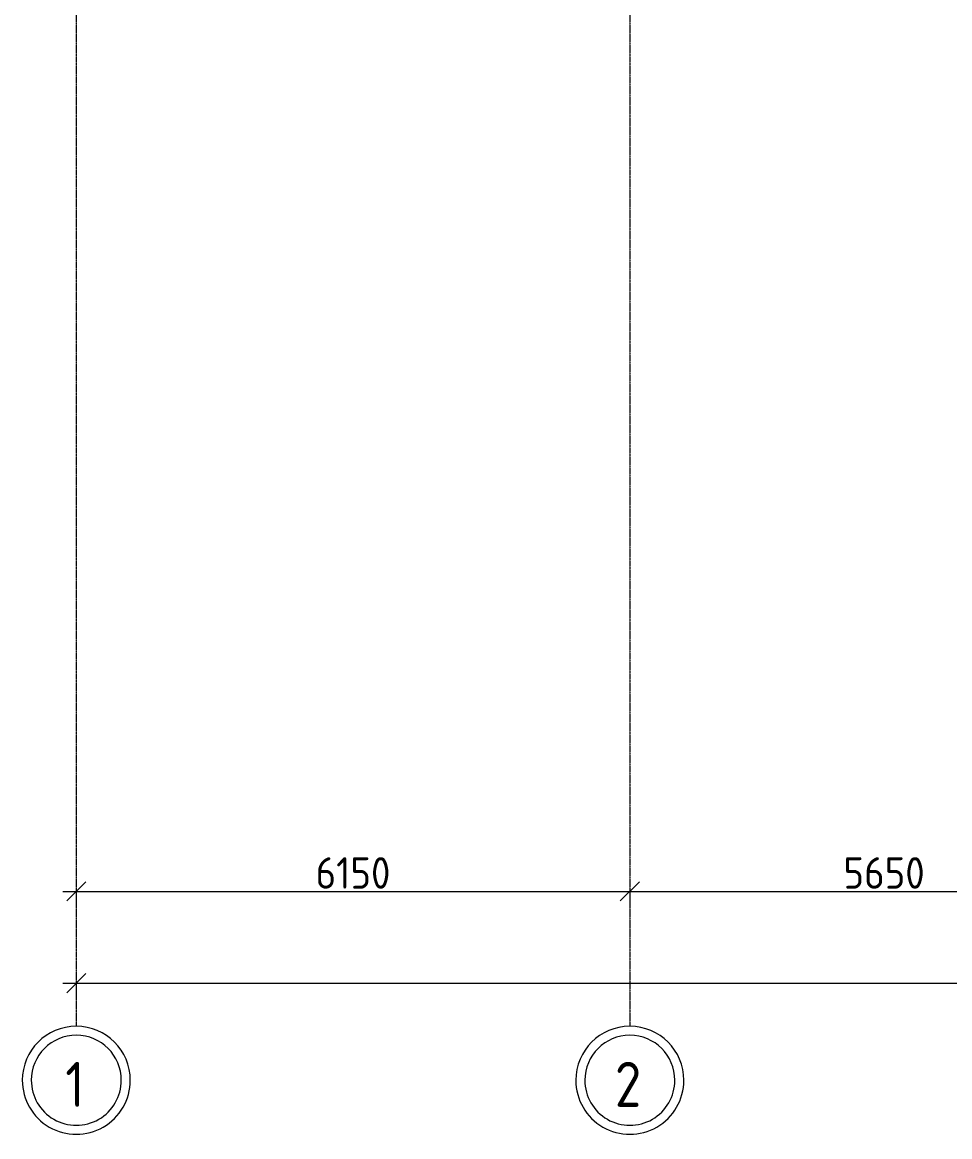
# Model space of a CAD drawing. Header units: millimetres. Extents: x -695119 to 412940, y -249585 to 622758.
# Drawn here: x -143116 to -132812, y 504638 to 517014 of the extents above; entities that cross this region are included whole.
import ezdxf

# ---------------------------------------------------------------- set-up
doc = ezdxf.new("R2010")
doc.units = ezdxf.units.MM
doc.linetypes.add('ADSK_Линия сетки', pattern=[25, 20, -2.5, 0, -2.5])
doc.layers.add('Оси', color=252, linetype='Continuous', lineweight=9)
doc.layers.add('Размеры', color=7, linetype='Continuous', lineweight=9)
doc.styles.add('GOST Common_1', font='', dxfattribs={"height": 250})
doc.styles.add('ISOCPEUR', font='isocpeur.ttf', dxfattribs={"width": 0.9, "height": 350})
doc.styles.get('GOST Common_1').set_extended_font_data('GOST type B')
doc.dimstyles.new('ADSK_Основной_3_5_мм', dxfattribs={"dimscale": 304.8, "dimtxt": 348.593412, "dimasz": 0.695866, "dimexe": 0.492126, "dimexo": 0.492126, "dimgap": 0.098425, "dimtad": 1, "dimdec": 0, "dimdsep": 46, "dimtxsty": 'ISOCPEUR', "dimblk1": 'OBLIQUE', "dimblk2": 'OBLIQUE', "dimsah": 1, "dimcen": 0.09, "dimdle": 0.492126, "dimazin": 0, "dimtfac": 1, "dimtdec": 4, "dimtix": 1, "dimtmove": 0, "dimatfit": 3, "dimfxl": 1, "dimtvp": 1, "dimtolj": 1, "dimtzin": 0, "dimlwd": 18, "dimlwe": 18, "dimarcsym": 2})

# ---------------------------------------------------------------- blocks, each defined once
blk = doc.blocks.new('Ось сетки - Круг_Ø12 мм 2-461932-План 1 этажа смеж')
at = {"layer": 'Оси', "lineweight": 20}
for radius, start, end in [(6, 360, 180), (5, 360, 180), (6, 180, 360), (5, 180, 360)]:
    blk.add_arc((0, 0), radius, start, end, dxfattribs=at)
blk = doc.blocks.new('_Oblique')
at = {"color": 0, "linetype": 'ByBlock', "lineweight": -2}
blk.add_line((-0.5, -0.5), (0.5, 0.5), dxfattribs=at)
blk = doc.blocks.new('*D506')
at = {"layer": 'Defpoints', "color": 0, "transparency": 16777216}
for p in [(-142516, 506443), (-74916, 506443), (-74916, 506343)]:
    blk.add_point(p, dxfattribs=at)
at = {"layer": 'Размеры', "color": 0, "lineweight": 18, "transparency": 16777216}
for p, q in [((-142666, 506343), (-74766, 506343)), ((-142516, 506293), (-142516, 506193)), ((-74916, 506293), (-74916, 506193))]:
    blk.add_line(p, q, dxfattribs=at)
at = {"layer": 'Размеры', "color": 0, "lineweight": 18, "transparency": 16777216, "xscale": 212.1, "yscale": 212.1, "zscale": 212.1, "rotation": 180}
blk.add_blockref('_Oblique', (-142516, 506343), dxfattribs=at)
at = {"layer": 'Размеры', "color": 0, "lineweight": 18, "transparency": 16777216, "xscale": 212.1, "yscale": 212.1, "zscale": 212.1}
blk.add_blockref('_Oblique', (-74916, 506343), dxfattribs=at)
at = {"layer": 'Размеры', "color": 0, "lineweight": 20, "transparency": 16777216, "insert": (-108716, 506548), "char_height": 350, "width": 1324.48, "attachment_point": 5, "style": 'ISOCPEUR'}
blk.add_mtext('\\A1;67600', dxfattribs=at)
blk = doc.blocks.new('*D507')
at = {"layer": 'Defpoints', "color": 0, "transparency": 16777216}
for p in [(-142516, 507462), (-136366, 507462), (-136366, 507362)]:
    blk.add_point(p, dxfattribs=at)
at = {"layer": 'Размеры', "color": 0, "lineweight": 18, "transparency": 16777216}
for p, q in [((-142666, 507362), (-136216, 507362)), ((-142516, 507312), (-142516, 507212)), ((-136366, 507312), (-136366, 507212))]:
    blk.add_line(p, q, dxfattribs=at)
at = {"layer": 'Размеры', "color": 0, "lineweight": 18, "transparency": 16777216, "xscale": 212.1, "yscale": 212.1, "zscale": 212.1, "rotation": 180}
blk.add_blockref('_Oblique', (-142516, 507362), dxfattribs=at)
at = {"layer": 'Размеры', "color": 0, "lineweight": 18, "transparency": 16777216, "xscale": 212.1, "yscale": 212.1, "zscale": 212.1}
blk.add_blockref('_Oblique', (-136366, 507362), dxfattribs=at)
at = {"layer": 'Размеры', "color": 0, "lineweight": 20, "transparency": 16777216, "insert": (-139441, 507567), "char_height": 350, "width": 980.83, "attachment_point": 5, "style": 'ISOCPEUR'}
blk.add_mtext('\\A1;6150', dxfattribs=at)
blk = doc.blocks.new('*D508')
at = {"layer": 'Defpoints', "color": 0, "transparency": 16777216}
for p in [(-136366, 507462), (-130716, 507462), (-130716, 507362)]:
    blk.add_point(p, dxfattribs=at)
at = {"layer": 'Размеры', "color": 0, "lineweight": 18, "transparency": 16777216}
for p, q in [((-136516, 507362), (-130566, 507362)), ((-136366, 507312), (-136366, 507212)), ((-130716, 507312), (-130716, 507212))]:
    blk.add_line(p, q, dxfattribs=at)
at = {"layer": 'Размеры', "color": 0, "lineweight": 18, "transparency": 16777216, "xscale": 212.1, "yscale": 212.1, "zscale": 212.1, "rotation": 180}
blk.add_blockref('_Oblique', (-136366, 507362), dxfattribs=at)
at = {"layer": 'Размеры', "color": 0, "lineweight": 18, "transparency": 16777216, "xscale": 212.1, "yscale": 212.1, "zscale": 212.1}
blk.add_blockref('_Oblique', (-130716, 507362), dxfattribs=at)
at = {"layer": 'Размеры', "color": 0, "lineweight": 20, "transparency": 16777216, "insert": (-133541, 507567), "char_height": 350, "width": 1059.58, "attachment_point": 5, "style": 'ISOCPEUR'}
blk.add_mtext('\\A1;5650', dxfattribs=at)

msp = doc.modelspace()

# ---------------------------------------------------------------- linework, layer by layer
at = {"layer": 'Оси', "linetype": 'ADSK_Линия сетки'}
for p, q in [((-142515.535, 535260.058), (-142515.535, 505864.372)), ((-136365.535, 535260.058), (-136365.535, 505864.372))]:
    msp.add_line(p, q, dxfattribs=at)

# ---------------------------------------------------------------- block references
at = {"layer": 'Оси', "lineweight": 20, "xscale": 99.99999999999993, "yscale": 99.99999999999993, "zscale": 99.99999999999993, "rotation": 180}
for p in [(-142515.535, 505264.372), (-136365.535, 505264.372)]:
    msp.add_blockref('Ось сетки - Круг_Ø12 мм 2-461932-План 1 этажа смеж', p, dxfattribs=at)

# ---------------------------------------------------------------- texts
at = {"layer": 'Оси', "char_height": 500, "attachment_point": 1, "style": 'GOST Common_1'}
for s, insert, width in [('\\fGOST Common|b0|i0|c204|p34|;\\W.9;1', (-142637.105, 505468.985), 281.39231), ('\\fGOST Common|b0|i0|c204|p34|;\\W.9;2', (-136531.655, 505468.985), 389.62012)]:
    msp.add_mtext(s, dxfattribs=dict(at, insert=insert, width=width))

# ---------------------------------------------------------------- dimensions: what is measured, and where the dimension line sits
at = {"layer": 'Размеры', "lineweight": 20}
for base, p1, p2, override, picture, middle in [((-136365.535, 507361.716), (-142515.535, 507461.701), (-136365.535, 507461.701), {"dimpost": '<>', "dimfxl": 6150}, '*D507', (-139440.535, 507566.716)), ((-130715.535, 507361.716), (-136365.535, 507461.701), (-130715.535, 507461.701), {"dimpost": '<>', "dimfxl": 5650}, '*D508', (-133540.535, 507566.716)), ((-74915.535, 506343.474), (-142515.535, 506443.459), (-74915.535, 506443.459), {"dimpost": '<>', "dimfxl": 67600}, '*D506', (-108715.535, 506548.474))]:
    dim = msp.add_linear_dim(base=base, p1=p1, p2=p2, dimstyle='ADSK_Основной_3_5_мм', override=override, dxfattribs=at)
    dim.commit()
    dim.dimension.update_dxf_attribs({"geometry": picture, "text_midpoint": middle})

doc.saveas('drawing.dxf')
